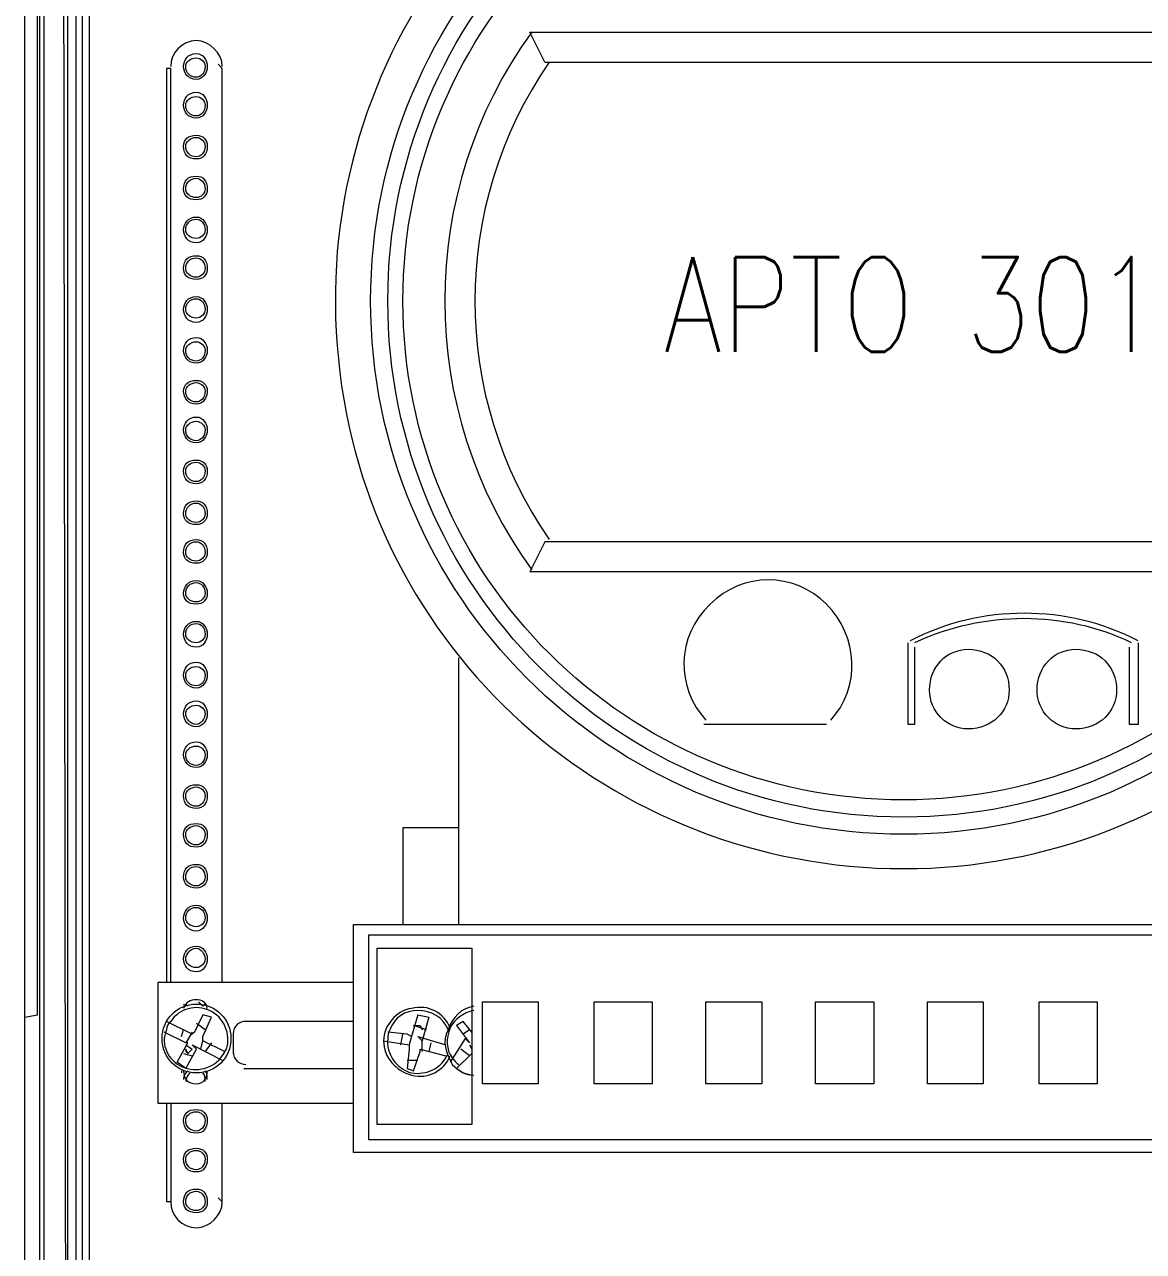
# Model space of a CAD drawing. Header units: metres. Extents: x 2999 to 3164, y 1641 to 1678.
# Drawn here: x 3010.525 to 3011.333, y 1656.407 to 1657.293 of the extents above; entities that cross this region are included whole.
import ezdxf

# ---------------------------------------------------------------- set-up
doc = ezdxf.new("R2010")
doc.units = ezdxf.units.M
doc.linetypes.add('CONTORNO_QUADRO_T', pattern=[0.35, 0.2, -0.15])
doc.styles.add('ROMANS', font='ROMANS.shx', dxfattribs={"width": 0.8, "height": 0.1})

msp = doc.modelspace()

# ---------------------------------------------------------------- linework, layer by layer
at = {"color": 7, "linetype": 'Continuous', "lineweight": 20, "true_color": 0x000007}
for points in [[(3010.52473, 1657.74363), (3010.52473, 1655.21551), (3010.52473, 1655.21551)], [(3010.52473, 1657.74363), (3010.52473, 1655.21551), (3010.52473, 1655.21551)], [(3010.56664, 1655.74472), (3010.56664, 1657.66293), (3010.56198, 1657.66603), (3010.56198, 1657.52946)], [(3010.52473, 1656.57656), (3010.53404, 1656.57812), (3010.53404, 1657.65827), (3010.52473, 1657.65827)], [(3010.56664, 1657.66293), (3010.57129, 1657.66293), (3010.57129, 1656.03493)], [(3010.5387, 1657.65206), (3010.5387, 1655.22637), (3010.5387, 1655.22637)], [(3010.5356, 1657.6443), (3010.5356, 1655.22482), (3010.5356, 1655.22482)], [(3010.55577, 1657.53567), (3010.55267, 1657.53877), (3010.55577, 1655.28845)], [(3010.56198, 1655.29), (3010.56198, 1657.52946), (3010.55577, 1657.53567), (3010.55577, 1655.28845)], [(3010.88944, 1657.28735), (3011.42641, 1657.28735), (3011.42641, 1657.28735)], [(3010.9003, 1657.26563), (3010.88944, 1657.28735), (3010.88944, 1657.28735)], [(3010.9003, 1657.26563), (3011.414, 1657.26563), (3011.42641, 1657.28735)], [(3010.63027, 1656.60139), (3010.63027, 1657.26097), (3010.62716, 1657.26097)], [(3010.62716, 1657.26097), (3010.62716, 1656.60139), (3010.62716, 1656.60139)], [(3010.66751, 1657.26097), (3010.66441, 1657.26408), (3010.66441, 1657.26408)], [(3010.66751, 1656.60139), (3010.66751, 1657.26097), (3010.66751, 1657.26097)], [(3010.66751, 1656.60139), (3010.66751, 1657.26097), (3010.66751, 1657.26097)], [(3010.9003, 1656.91954), (3010.88944, 1656.89782), (3010.88944, 1656.89782)], [(3011.414, 1656.91954), (3010.9003, 1656.91954), (3010.9003, 1656.91954)], [(3011.42641, 1656.89782), (3010.88944, 1656.89782), (3010.88944, 1656.89782)], [(3011.16724, 1656.8435), (3011.16724, 1656.78763), (3011.16258, 1656.78763), (3011.16258, 1656.8466)], [(3011.32864, 1656.8466), (3011.32864, 1656.78763), (3011.32243, 1656.78763)], [(3011.32243, 1656.78763), (3011.32243, 1656.8435), (3011.32243, 1656.8435)], [(3010.83823, 1656.6433), (3010.83823, 1656.83574), (3010.83823, 1656.83574)], [(3011.10361, 1656.78763), (3011.01515, 1656.78763), (3011.01515, 1656.78763)], [(3010.83823, 1656.71313), (3010.79788, 1656.71313), (3010.79788, 1656.6433)], [(3010.76218, 1656.6433), (3011.55057, 1656.6433), (3011.55057, 1656.6433)], [(3010.76218, 1656.47879), (3010.76218, 1656.6433), (3010.76218, 1656.6433)], [(3010.77304, 1656.63554), (3010.77304, 1656.4881), (3010.77304, 1656.4881)], [(3011.54281, 1656.63554), (3010.77304, 1656.63554), (3010.77304, 1656.63554)], [(3010.84754, 1656.62623), (3010.84754, 1656.49897), (3010.77925, 1656.49897), (3010.77925, 1656.62623)], [(3010.77925, 1656.62623), (3010.84754, 1656.62623), (3010.84754, 1656.62623)], [(3010.62095, 1656.60139), (3010.62095, 1656.51449), (3010.62095, 1656.51449)], [(3010.76218, 1656.60139), (3010.62095, 1656.60139), (3010.62095, 1656.60139)], [(3010.63958, 1656.58587), (3010.64113, 1656.58432), (3010.64113, 1656.58432)], [(3010.64113, 1656.58587), (3010.64268, 1656.58432), (3010.64268, 1656.58432)], [(3010.6551, 1656.58587), (3010.65354, 1656.58432), (3010.65044, 1656.58743)], [(3010.6551, 1656.58587), (3010.65354, 1656.58432), (3010.65044, 1656.58743)], [(3010.8553, 1656.58743), (3010.89565, 1656.58743), (3010.89565, 1656.58743)], [(3010.8553, 1656.52845), (3010.8553, 1656.58743), (3010.8553, 1656.58743)], [(3010.89565, 1656.58743), (3010.89565, 1656.52845), (3010.89565, 1656.52845)], [(3010.9779, 1656.58743), (3010.9779, 1656.52845), (3010.936, 1656.52845)], [(3010.936, 1656.52845), (3010.936, 1656.58743), (3010.936, 1656.58743)], [(3010.936, 1656.58743), (3010.9779, 1656.58743), (3010.9779, 1656.58743)], [(3011.0167, 1656.52845), (3011.0167, 1656.58743), (3011.0167, 1656.58743)], [(3011.0167, 1656.58743), (3011.05705, 1656.58743), (3011.05705, 1656.58743)], [(3011.05705, 1656.58743), (3011.05705, 1656.52845), (3011.05705, 1656.52845)], [(3011.13775, 1656.58743), (3011.13775, 1656.52845), (3011.09585, 1656.52845)], [(3011.09585, 1656.58743), (3011.13775, 1656.58743), (3011.13775, 1656.58743)], [(3011.09585, 1656.52845), (3011.09585, 1656.58743), (3011.09585, 1656.58743)], [(3011.17655, 1656.52845), (3011.17655, 1656.58743), (3011.17655, 1656.58743)], [(3011.17655, 1656.58743), (3011.2169, 1656.58743), (3011.2169, 1656.58743)], [(3011.2169, 1656.58743), (3011.2169, 1656.52845), (3011.2169, 1656.52845)], [(3011.25725, 1656.52845), (3011.25725, 1656.58743), (3011.25725, 1656.58743)], [(3011.25725, 1656.58743), (3011.29915, 1656.58743), (3011.29915, 1656.58743)], [(3011.29915, 1656.58743), (3011.29915, 1656.52845), (3011.29915, 1656.52845)], [(3010.65354, 1656.55949), (3010.65354, 1656.5626), (3010.65975, 1656.57656), (3010.65354, 1656.57812), (3010.64734, 1656.5657), (3010.64579, 1656.56415), (3010.62716, 1656.57346)], [(3010.80874, 1656.57812), (3010.80408, 1656.5626), (3010.80098, 1656.56415), (3010.78701, 1656.5657)], [(3010.80874, 1656.57812), (3010.8165, 1656.57656), (3010.81184, 1656.55949), (3010.80874, 1656.5626), (3010.82891, 1656.55639)], [(3010.63803, 1656.5626), (3010.63958, 1656.56725), (3010.63958, 1656.56725)], [(3010.6551, 1656.56725), (3010.64889, 1656.57191), (3010.64889, 1656.57191)], [(3010.76218, 1656.57346), (3010.68303, 1656.57346), (3010.68303, 1656.57346)], [(3010.80564, 1656.57036), (3010.81029, 1656.57036), (3010.81184, 1656.56725)], [(3010.81495, 1656.56725), (3010.80564, 1656.57036), (3010.80564, 1656.57036)], [(3010.84754, 1656.5657), (3010.84133, 1656.57346), (3010.83667, 1656.57036), (3010.84599, 1656.55794), (3010.84288, 1656.56104), (3010.83202, 1656.54397)], [(3010.84599, 1656.56725), (3010.84133, 1656.56415), (3010.84133, 1656.56415)], [(3010.64113, 1656.53932), (3010.63492, 1656.54397), (3010.64268, 1656.55794), (3010.64113, 1656.55794), (3010.62561, 1656.5657)], [(3010.64579, 1656.5657), (3010.64113, 1656.55794), (3010.64113, 1656.55794)], [(3010.65199, 1656.55328), (3010.65354, 1656.55949), (3010.65354, 1656.55949)], [(3010.66906, 1656.55173), (3010.65354, 1656.55949), (3010.65354, 1656.55949)], [(3010.65975, 1656.55794), (3010.6551, 1656.55173), (3010.6551, 1656.55173)], [(3010.67527, 1656.56415), (3010.67527, 1656.55018), (3010.67527, 1656.55018)], [(3010.78391, 1656.55949), (3010.80253, 1656.55639), (3010.80253, 1656.55328), (3010.80098, 1656.53932), (3010.80564, 1656.53776), (3010.81029, 1656.55173)], [(3010.79632, 1656.55639), (3010.79788, 1656.56415), (3010.79788, 1656.56415)], [(3010.80408, 1656.5626), (3010.80253, 1656.55639), (3010.80253, 1656.55639)], [(3010.81184, 1656.55173), (3010.81184, 1656.55949), (3010.81184, 1656.55949)], [(3010.81805, 1656.55794), (3010.8165, 1656.55173), (3010.8165, 1656.55173)], [(3010.63958, 1656.55018), (3010.64579, 1656.54863), (3010.64579, 1656.54863)], [(3010.64113, 1656.53932), (3010.64889, 1656.55328), (3010.64579, 1656.55639), (3010.66751, 1656.54552)], [(3010.64113, 1656.55639), (3010.64579, 1656.55328), (3010.64579, 1656.55328)], [(3010.64268, 1656.55018), (3010.64113, 1656.55328), (3010.64113, 1656.55173), (3010.64268, 1656.55018), (3010.64579, 1656.55328)], [(3010.81029, 1656.55173), (3010.81029, 1656.55328), (3010.82891, 1656.54863)], [(3010.84754, 1656.55018), (3010.83667, 1656.53932), (3010.83667, 1656.53932)], [(3010.84599, 1656.54863), (3010.83978, 1656.55328), (3010.83978, 1656.55328)], [(3010.84599, 1656.55639), (3010.84754, 1656.55328), (3010.84754, 1656.55328)], [(3010.68303, 1656.53932), (3010.76218, 1656.53932), (3010.76218, 1656.53932)], [(3010.80098, 1656.54552), (3010.80874, 1656.54552), (3010.80874, 1656.54552)], [(3010.83667, 1656.53932), (3010.84133, 1656.53621), (3010.84754, 1656.53466)], [(3010.63803, 1656.53776), (3010.63803, 1656.53621), (3010.63803, 1656.53621)], [(3010.65665, 1656.53621), (3010.65665, 1656.53776), (3010.65665, 1656.53776)], [(3010.89565, 1656.52845), (3010.8553, 1656.52845), (3010.8553, 1656.52845)], [(3011.05705, 1656.52845), (3011.0167, 1656.52845), (3011.0167, 1656.52845)], [(3011.2169, 1656.52845), (3011.17655, 1656.52845), (3011.17655, 1656.52845)], [(3011.29915, 1656.52845), (3011.25725, 1656.52845), (3011.25725, 1656.52845)], [(3010.62095, 1656.51449), (3010.76218, 1656.51449), (3010.76218, 1656.51449)], [(3010.63027, 1656.51449), (3010.63027, 1656.4431), (3010.62716, 1656.4431)], [(3010.62716, 1656.51449), (3010.62716, 1656.4431), (3010.62716, 1656.4431)], [(3010.66751, 1656.4431), (3010.66751, 1656.51449), (3010.66751, 1656.51449)], [(3010.66751, 1656.4431), (3010.66751, 1656.51449), (3010.66751, 1656.51449)], [(3010.77304, 1656.4881), (3011.54281, 1656.4881), (3011.54281, 1656.4881)], [(3011.55057, 1656.47879), (3010.76218, 1656.47879), (3010.76218, 1656.47879)], [(3010.66751, 1656.4431), (3010.66441, 1656.4462), (3010.66441, 1656.4462)]]:
    msp.add_lwpolyline(points, dxfattribs=at)
for points, knots in [([(3011.07567, 1657.49532), (3010.86927, 1657.45186), (3010.72959, 1657.26097), (3010.75132, 1657.05146), (3010.75132, 1657.05146), (3010.77149, 1656.84195), (3010.94841, 1656.68365), (3011.15948, 1656.68365), (3011.15948, 1656.68365), (3011.36899, 1656.68365), (3011.54591, 1656.84195), (3011.56764, 1657.05146), (3011.56764, 1657.05146), (3011.58782, 1657.26097), (3011.44814, 1657.45186), (3011.24173, 1657.49532)], [0, 0, 0, 0, 0.0625, 0.0625, 0.0625, 0.062501, 0.125, 0.125, 0.125, 0.125001, 0.1875, 0.1875, 0.1875, 0.187501, 1, 1, 1, 1]), ([(3011.54281, 1657.09336), (3011.54281, 1657.30598), (3011.37054, 1657.47824), (3011.15948, 1657.47824), (3011.15948, 1657.47824), (3010.94686, 1657.47824), (3010.7746, 1657.30598), (3010.7746, 1657.09336), (3010.7746, 1657.09336), (3010.7746, 1656.88074), (3010.94686, 1656.70848), (3011.15948, 1656.70848), (3011.15948, 1656.70848), (3011.37054, 1656.70848), (3011.54281, 1656.88074), (3011.54281, 1657.09336)], [0, 0, 0, 0, 0.0625, 0.0625, 0.0625, 0.062501, 0.125, 0.125, 0.125, 0.125001, 0.1875, 0.1875, 0.1875, 0.187501, 1, 1, 1, 1]), ([(3011.53195, 1657.09336), (3011.53195, 1657.29977), (3011.36434, 1657.46583), (3011.15948, 1657.46583), (3011.15948, 1657.46583), (3010.95307, 1657.46583), (3010.78701, 1657.29977), (3010.78701, 1657.09336), (3010.78701, 1657.09336), (3010.78701, 1656.88695), (3010.95307, 1656.72089), (3011.15948, 1656.72089), (3011.15948, 1656.72089), (3011.36434, 1656.72089), (3011.53195, 1656.88695), (3011.53195, 1657.09336)], [0, 0, 0, 0, 0.0625, 0.0625, 0.0625, 0.062501, 0.125, 0.125, 0.125, 0.125001, 0.1875, 0.1875, 0.1875, 0.187501, 1, 1, 1, 1]), ([(3011.51953, 1657.09336), (3011.51953, 1657.29201), (3011.35813, 1657.45341), (3011.15948, 1657.45341), (3011.15948, 1657.45341), (3010.95928, 1657.45341), (3010.79788, 1657.29201), (3010.79788, 1657.09336), (3010.79788, 1657.09336), (3010.79788, 1656.89471), (3010.95928, 1656.73331), (3011.15948, 1656.73331), (3011.15948, 1656.73331), (3011.35813, 1656.73331), (3011.51953, 1656.89471), (3011.51953, 1657.09336)], [0, 0, 0, 0, 0.0625, 0.0625, 0.0625, 0.062501, 0.125, 0.125, 0.125, 0.125001, 0.1875, 0.1875, 0.1875, 0.187501, 1, 1, 1, 1]), ([(3010.66751, 1657.26252), (3010.66751, 1657.27184), (3010.6582, 1657.28115), (3010.64889, 1657.28115), (3010.64889, 1657.28115), (3010.63803, 1657.28115), (3010.63027, 1657.27184), (3010.63027, 1657.26252)], [0, 0, 0, 0, 0.125, 0.125, 0.125, 0.125001, 1, 1, 1, 1]), ([(3010.66751, 1657.26252), (3010.66751, 1657.27184), (3010.6582, 1657.28115), (3010.64889, 1657.28115), (3010.64889, 1657.28115), (3010.63803, 1657.28115), (3010.63027, 1657.27184), (3010.63027, 1657.26252)], [0, 0, 0, 0, 0.125, 0.125, 0.125, 0.125001, 1, 1, 1, 1]), ([(3010.65665, 1657.26252), (3010.65665, 1657.26718), (3010.65354, 1657.27184), (3010.64889, 1657.27184), (3010.64889, 1657.27184), (3010.64268, 1657.27184), (3010.63958, 1657.26718), (3010.63958, 1657.26252), (3010.63958, 1657.26252), (3010.63958, 1657.25787), (3010.64268, 1657.25321), (3010.64889, 1657.25321), (3010.64889, 1657.25321), (3010.65354, 1657.25321), (3010.65665, 1657.25787), (3010.65665, 1657.26252)], [0, 0, 0, 0, 0.0625, 0.0625, 0.0625, 0.062501, 0.125, 0.125, 0.125, 0.125001, 0.1875, 0.1875, 0.1875, 0.187501, 1, 1, 1, 1]), ([(3010.6551, 1657.26252), (3010.6551, 1657.26563), (3010.65199, 1657.26873), (3010.64889, 1657.26873), (3010.64889, 1657.26873), (3010.64423, 1657.26873), (3010.64113, 1657.26563), (3010.64113, 1657.26252), (3010.64113, 1657.26252), (3010.64113, 1657.25787), (3010.64423, 1657.25476), (3010.64889, 1657.25476), (3010.64889, 1657.25476), (3010.65199, 1657.25476), (3010.6551, 1657.25787), (3010.6551, 1657.26252)], [0, 0, 0, 0, 0.0625, 0.0625, 0.0625, 0.062501, 0.125, 0.125, 0.125, 0.125001, 0.1875, 0.1875, 0.1875, 0.187501, 1, 1, 1, 1]), ([(3010.65665, 1657.23459), (3010.65665, 1657.23924), (3010.65354, 1657.2439), (3010.64889, 1657.2439), (3010.64889, 1657.2439), (3010.64268, 1657.2439), (3010.63958, 1657.23924), (3010.63958, 1657.23459), (3010.63958, 1657.23459), (3010.63958, 1657.22993), (3010.64268, 1657.22528), (3010.64889, 1657.22528), (3010.64889, 1657.22528), (3010.65354, 1657.22528), (3010.65665, 1657.22993), (3010.65665, 1657.23459)], [0, 0, 0, 0, 0.0625, 0.0625, 0.0625, 0.062501, 0.125, 0.125, 0.125, 0.125001, 0.1875, 0.1875, 0.1875, 0.187501, 1, 1, 1, 1]), ([(3010.6551, 1657.23459), (3010.6551, 1657.23769), (3010.65199, 1657.2408), (3010.64889, 1657.2408), (3010.64889, 1657.2408), (3010.64423, 1657.2408), (3010.64113, 1657.23769), (3010.64113, 1657.23459), (3010.64113, 1657.23459), (3010.64113, 1657.22993), (3010.64423, 1657.22683), (3010.64889, 1657.22683), (3010.64889, 1657.22683), (3010.65199, 1657.22683), (3010.6551, 1657.22993), (3010.6551, 1657.23459)], [0, 0, 0, 0, 0.0625, 0.0625, 0.0625, 0.062501, 0.125, 0.125, 0.125, 0.125001, 0.1875, 0.1875, 0.1875, 0.187501, 1, 1, 1, 1]), ([(3010.65665, 1657.2051), (3010.65665, 1657.20976), (3010.65354, 1657.21286), (3010.64889, 1657.21286), (3010.64889, 1657.21286), (3010.64268, 1657.21286), (3010.63958, 1657.20976), (3010.63958, 1657.2051), (3010.63958, 1657.2051), (3010.63958, 1657.19889), (3010.64268, 1657.19579), (3010.64889, 1657.19579), (3010.64889, 1657.19579), (3010.65354, 1657.19579), (3010.65665, 1657.19889), (3010.65665, 1657.2051)], [0, 0, 0, 0, 0.0625, 0.0625, 0.0625, 0.062501, 0.125, 0.125, 0.125, 0.125001, 0.1875, 0.1875, 0.1875, 0.187501, 1, 1, 1, 1]), ([(3010.6551, 1657.2051), (3010.6551, 1657.20821), (3010.65199, 1657.21131), (3010.64889, 1657.21131), (3010.64889, 1657.21131), (3010.64423, 1657.21131), (3010.64113, 1657.20821), (3010.64113, 1657.2051), (3010.64113, 1657.2051), (3010.64113, 1657.20045), (3010.64423, 1657.19734), (3010.64889, 1657.19734), (3010.64889, 1657.19734), (3010.65199, 1657.19734), (3010.6551, 1657.20045), (3010.6551, 1657.2051)], [0, 0, 0, 0, 0.0625, 0.0625, 0.0625, 0.062501, 0.125, 0.125, 0.125, 0.125001, 0.1875, 0.1875, 0.1875, 0.187501, 1, 1, 1, 1]), ([(3010.65665, 1657.17406), (3010.65665, 1657.18027), (3010.65354, 1657.18337), (3010.64889, 1657.18337), (3010.64889, 1657.18337), (3010.64268, 1657.18337), (3010.63958, 1657.18027), (3010.63958, 1657.17406), (3010.63958, 1657.17406), (3010.63958, 1657.16941), (3010.64268, 1657.1663), (3010.64889, 1657.1663), (3010.64889, 1657.1663), (3010.65354, 1657.1663), (3010.65665, 1657.16941), (3010.65665, 1657.17406)], [0, 0, 0, 0, 0.0625, 0.0625, 0.0625, 0.062501, 0.125, 0.125, 0.125, 0.125001, 0.1875, 0.1875, 0.1875, 0.187501, 1, 1, 1, 1]), ([(3010.6551, 1657.17406), (3010.6551, 1657.17872), (3010.65199, 1657.18182), (3010.64889, 1657.18182), (3010.64889, 1657.18182), (3010.64423, 1657.18182), (3010.64113, 1657.17872), (3010.64113, 1657.17406), (3010.64113, 1657.17406), (3010.64113, 1657.17096), (3010.64423, 1657.16786), (3010.64889, 1657.16786), (3010.64889, 1657.16786), (3010.65199, 1657.16786), (3010.6551, 1657.17096), (3010.6551, 1657.17406)], [0, 0, 0, 0, 0.0625, 0.0625, 0.0625, 0.062501, 0.125, 0.125, 0.125, 0.125001, 0.1875, 0.1875, 0.1875, 0.187501, 1, 1, 1, 1]), ([(3010.65665, 1657.14458), (3010.65665, 1657.14923), (3010.65354, 1657.15389), (3010.64889, 1657.15389), (3010.64889, 1657.15389), (3010.64268, 1657.15389), (3010.63958, 1657.14923), (3010.63958, 1657.14458), (3010.63958, 1657.14458), (3010.63958, 1657.13992), (3010.64268, 1657.13526), (3010.64889, 1657.13526), (3010.64889, 1657.13526), (3010.65354, 1657.13526), (3010.65665, 1657.13992), (3010.65665, 1657.14458)], [0, 0, 0, 0, 0.0625, 0.0625, 0.0625, 0.062501, 0.125, 0.125, 0.125, 0.125001, 0.1875, 0.1875, 0.1875, 0.187501, 1, 1, 1, 1]), ([(3010.6551, 1657.14458), (3010.6551, 1657.14923), (3010.65199, 1657.15234), (3010.64889, 1657.15234), (3010.64889, 1657.15234), (3010.64423, 1657.15234), (3010.64113, 1657.14923), (3010.64113, 1657.14458), (3010.64113, 1657.14458), (3010.64113, 1657.14147), (3010.64423, 1657.13837), (3010.64889, 1657.13837), (3010.64889, 1657.13837), (3010.65199, 1657.13837), (3010.6551, 1657.14147), (3010.6551, 1657.14458)], [0, 0, 0, 0, 0.0625, 0.0625, 0.0625, 0.062501, 0.125, 0.125, 0.125, 0.125001, 0.1875, 0.1875, 0.1875, 0.187501, 1, 1, 1, 1]), ([(3010.65665, 1657.11664), (3010.65665, 1657.12285), (3010.65354, 1657.12595), (3010.64889, 1657.12595), (3010.64889, 1657.12595), (3010.64268, 1657.12595), (3010.63958, 1657.12285), (3010.63958, 1657.11664), (3010.63958, 1657.11664), (3010.63958, 1657.11198), (3010.64268, 1657.10888), (3010.64889, 1657.10888), (3010.64889, 1657.10888), (3010.65354, 1657.10888), (3010.65665, 1657.11198), (3010.65665, 1657.11664)], [0, 0, 0, 0, 0.0625, 0.0625, 0.0625, 0.062501, 0.125, 0.125, 0.125, 0.125001, 0.1875, 0.1875, 0.1875, 0.187501, 1, 1, 1, 1]), ([(3010.6551, 1657.11664), (3010.6551, 1657.1213), (3010.65199, 1657.1244), (3010.64889, 1657.1244), (3010.64889, 1657.1244), (3010.64423, 1657.1244), (3010.64113, 1657.1213), (3010.64113, 1657.11664), (3010.64113, 1657.11664), (3010.64113, 1657.11354), (3010.64423, 1657.11043), (3010.64889, 1657.11043), (3010.64889, 1657.11043), (3010.65199, 1657.11043), (3010.6551, 1657.11354), (3010.6551, 1657.11664)], [0, 0, 0, 0, 0.0625, 0.0625, 0.0625, 0.062501, 0.125, 0.125, 0.125, 0.125001, 0.1875, 0.1875, 0.1875, 0.187501, 1, 1, 1, 1]), ([(3010.65665, 1657.08715), (3010.65665, 1657.09181), (3010.65354, 1657.09647), (3010.64889, 1657.09647), (3010.64889, 1657.09647), (3010.64268, 1657.09647), (3010.63958, 1657.09181), (3010.63958, 1657.08715), (3010.63958, 1657.08715), (3010.63958, 1657.0825), (3010.64268, 1657.07784), (3010.64889, 1657.07784), (3010.64889, 1657.07784), (3010.65354, 1657.07784), (3010.65665, 1657.0825), (3010.65665, 1657.08715)], [0, 0, 0, 0, 0.0625, 0.0625, 0.0625, 0.062501, 0.125, 0.125, 0.125, 0.125001, 0.1875, 0.1875, 0.1875, 0.187501, 1, 1, 1, 1]), ([(3010.6551, 1657.08715), (3010.6551, 1657.09181), (3010.65199, 1657.09491), (3010.64889, 1657.09491), (3010.64889, 1657.09491), (3010.64423, 1657.09491), (3010.64113, 1657.09181), (3010.64113, 1657.08715), (3010.64113, 1657.08715), (3010.64113, 1657.08405), (3010.64423, 1657.08095), (3010.64889, 1657.08095), (3010.64889, 1657.08095), (3010.65199, 1657.08095), (3010.6551, 1657.08405), (3010.6551, 1657.08715)], [0, 0, 0, 0, 0.0625, 0.0625, 0.0625, 0.062501, 0.125, 0.125, 0.125, 0.125001, 0.1875, 0.1875, 0.1875, 0.187501, 1, 1, 1, 1]), ([(3010.65665, 1657.05767), (3010.65665, 1657.06232), (3010.65354, 1657.06698), (3010.64889, 1657.06698), (3010.64889, 1657.06698), (3010.64268, 1657.06698), (3010.63958, 1657.06232), (3010.63958, 1657.05767), (3010.63958, 1657.05767), (3010.63958, 1657.05301), (3010.64268, 1657.04836), (3010.64889, 1657.04836), (3010.64889, 1657.04836), (3010.65354, 1657.04836), (3010.65665, 1657.05301), (3010.65665, 1657.05767)], [0, 0, 0, 0, 0.0625, 0.0625, 0.0625, 0.062501, 0.125, 0.125, 0.125, 0.125001, 0.1875, 0.1875, 0.1875, 0.187501, 1, 1, 1, 1]), ([(3010.6551, 1657.05767), (3010.6551, 1657.06077), (3010.65199, 1657.06387), (3010.64889, 1657.06387), (3010.64889, 1657.06387), (3010.64423, 1657.06387), (3010.64113, 1657.06077), (3010.64113, 1657.05767), (3010.64113, 1657.05767), (3010.64113, 1657.05301), (3010.64423, 1657.04991), (3010.64889, 1657.04991), (3010.64889, 1657.04991), (3010.65199, 1657.04991), (3010.6551, 1657.05301), (3010.6551, 1657.05767)], [0, 0, 0, 0, 0.0625, 0.0625, 0.0625, 0.062501, 0.125, 0.125, 0.125, 0.125001, 0.1875, 0.1875, 0.1875, 0.187501, 1, 1, 1, 1]), ([(3010.65665, 1657.02818), (3010.65665, 1657.03284), (3010.65354, 1657.03594), (3010.64889, 1657.03594), (3010.64889, 1657.03594), (3010.64268, 1657.03594), (3010.63958, 1657.03284), (3010.63958, 1657.02818), (3010.63958, 1657.02818), (3010.63958, 1657.02352), (3010.64268, 1657.01887), (3010.64889, 1657.01887), (3010.64889, 1657.01887), (3010.65354, 1657.01887), (3010.65665, 1657.02352), (3010.65665, 1657.02818)], [0, 0, 0, 0, 0.0625, 0.0625, 0.0625, 0.062501, 0.125, 0.125, 0.125, 0.125001, 0.1875, 0.1875, 0.1875, 0.187501, 1, 1, 1, 1]), ([(3010.6551, 1657.02818), (3010.6551, 1657.03128), (3010.65199, 1657.03439), (3010.64889, 1657.03439), (3010.64889, 1657.03439), (3010.64423, 1657.03439), (3010.64113, 1657.03128), (3010.64113, 1657.02818), (3010.64113, 1657.02818), (3010.64113, 1657.02352), (3010.64423, 1657.02042), (3010.64889, 1657.02042), (3010.64889, 1657.02042), (3010.65199, 1657.02042), (3010.6551, 1657.02352), (3010.6551, 1657.02818)], [0, 0, 0, 0, 0.0625, 0.0625, 0.0625, 0.062501, 0.125, 0.125, 0.125, 0.125001, 0.1875, 0.1875, 0.1875, 0.187501, 1, 1, 1, 1]), ([(3010.65665, 1657.00024), (3010.65665, 1657.0049), (3010.65354, 1657.00956), (3010.64889, 1657.00956), (3010.64889, 1657.00956), (3010.64268, 1657.00956), (3010.63958, 1657.0049), (3010.63958, 1657.00024), (3010.63958, 1657.00024), (3010.63958, 1656.99559), (3010.64268, 1656.99093), (3010.64889, 1656.99093), (3010.64889, 1656.99093), (3010.65354, 1656.99093), (3010.65665, 1656.99559), (3010.65665, 1657.00024)], [0, 0, 0, 0, 0.0625, 0.0625, 0.0625, 0.062501, 0.125, 0.125, 0.125, 0.125001, 0.1875, 0.1875, 0.1875, 0.187501, 1, 1, 1, 1]), ([(3010.6551, 1657.00024), (3010.6551, 1657.00335), (3010.65199, 1657.00645), (3010.64889, 1657.00645), (3010.64889, 1657.00645), (3010.64423, 1657.00645), (3010.64113, 1657.00335), (3010.64113, 1657.00024), (3010.64113, 1657.00024), (3010.64113, 1656.99559), (3010.64423, 1656.99248), (3010.64889, 1656.99248), (3010.64889, 1656.99248), (3010.65199, 1656.99248), (3010.6551, 1656.99559), (3010.6551, 1657.00024)], [0, 0, 0, 0, 0.0625, 0.0625, 0.0625, 0.062501, 0.125, 0.125, 0.125, 0.125001, 0.1875, 0.1875, 0.1875, 0.187501, 1, 1, 1, 1]), ([(3010.65665, 1656.97076), (3010.65665, 1656.97541), (3010.65354, 1656.97852), (3010.64889, 1656.97852), (3010.64889, 1656.97852), (3010.64268, 1656.97852), (3010.63958, 1656.97541), (3010.63958, 1656.97076), (3010.63958, 1656.97076), (3010.63958, 1656.96455), (3010.64268, 1656.96145), (3010.64889, 1656.96145), (3010.64889, 1656.96145), (3010.65354, 1656.96145), (3010.65665, 1656.96455), (3010.65665, 1656.97076)], [0, 0, 0, 0, 0.0625, 0.0625, 0.0625, 0.062501, 0.125, 0.125, 0.125, 0.125001, 0.1875, 0.1875, 0.1875, 0.187501, 1, 1, 1, 1]), ([(3010.6551, 1656.97076), (3010.6551, 1656.97386), (3010.65199, 1656.97697), (3010.64889, 1656.97697), (3010.64889, 1656.97697), (3010.64423, 1656.97697), (3010.64113, 1656.97386), (3010.64113, 1656.97076), (3010.64113, 1656.97076), (3010.64113, 1656.9661), (3010.64423, 1656.963), (3010.64889, 1656.963), (3010.64889, 1656.963), (3010.65199, 1656.963), (3010.6551, 1656.9661), (3010.6551, 1656.97076)], [0, 0, 0, 0, 0.0625, 0.0625, 0.0625, 0.062501, 0.125, 0.125, 0.125, 0.125001, 0.1875, 0.1875, 0.1875, 0.187501, 1, 1, 1, 1]), ([(3010.65665, 1656.93972), (3010.65665, 1656.94593), (3010.65354, 1656.94903), (3010.64889, 1656.94903), (3010.64889, 1656.94903), (3010.64268, 1656.94903), (3010.63958, 1656.94593), (3010.63958, 1656.93972), (3010.63958, 1656.93972), (3010.63958, 1656.93506), (3010.64268, 1656.93196), (3010.64889, 1656.93196), (3010.64889, 1656.93196), (3010.65354, 1656.93196), (3010.65665, 1656.93506), (3010.65665, 1656.93972)], [0, 0, 0, 0, 0.0625, 0.0625, 0.0625, 0.062501, 0.125, 0.125, 0.125, 0.125001, 0.1875, 0.1875, 0.1875, 0.187501, 1, 1, 1, 1]), ([(3010.6551, 1656.93972), (3010.6551, 1656.94437), (3010.65199, 1656.94748), (3010.64889, 1656.94748), (3010.64889, 1656.94748), (3010.64423, 1656.94748), (3010.64113, 1656.94437), (3010.64113, 1656.93972), (3010.64113, 1656.93972), (3010.64113, 1656.93661), (3010.64423, 1656.93351), (3010.64889, 1656.93351), (3010.64889, 1656.93351), (3010.65199, 1656.93351), (3010.6551, 1656.93661), (3010.6551, 1656.93972)], [0, 0, 0, 0, 0.0625, 0.0625, 0.0625, 0.062501, 0.125, 0.125, 0.125, 0.125001, 0.1875, 0.1875, 0.1875, 0.187501, 1, 1, 1, 1]), ([(3010.65665, 1656.91178), (3010.65665, 1656.91799), (3010.65354, 1656.9211), (3010.64889, 1656.9211), (3010.64889, 1656.9211), (3010.64268, 1656.9211), (3010.63958, 1656.91799), (3010.63958, 1656.91178), (3010.63958, 1656.91178), (3010.63958, 1656.90713), (3010.64268, 1656.90402), (3010.64889, 1656.90402), (3010.64889, 1656.90402), (3010.65354, 1656.90402), (3010.65665, 1656.90713), (3010.65665, 1656.91178)], [0, 0, 0, 0, 0.0625, 0.0625, 0.0625, 0.062501, 0.125, 0.125, 0.125, 0.125001, 0.1875, 0.1875, 0.1875, 0.187501, 1, 1, 1, 1]), ([(3010.6551, 1656.91178), (3010.6551, 1656.91644), (3010.65199, 1656.91954), (3010.64889, 1656.91954), (3010.64889, 1656.91954), (3010.64423, 1656.91954), (3010.64113, 1656.91644), (3010.64113, 1656.91178), (3010.64113, 1656.91178), (3010.64113, 1656.90868), (3010.64423, 1656.90558), (3010.64889, 1656.90558), (3010.64889, 1656.90558), (3010.65199, 1656.90558), (3010.6551, 1656.90868), (3010.6551, 1656.91178)], [0, 0, 0, 0, 0.0625, 0.0625, 0.0625, 0.062501, 0.125, 0.125, 0.125, 0.125001, 0.1875, 0.1875, 0.1875, 0.187501, 1, 1, 1, 1]), ([(3011.10671, 1656.79073), (3011.12844, 1656.81401), (3011.12689, 1656.85126), (3011.10361, 1656.87454), (3011.10361, 1656.87454), (3011.08033, 1656.89782), (3011.04308, 1656.89782), (3011.0198, 1656.87454), (3011.0198, 1656.87454), (3010.99497, 1656.85126), (3010.99497, 1656.81401), (3011.0167, 1656.79073)], [0, 0, 0, 0, 0.083333, 0.083333, 0.083333, 0.083334, 0.166667, 0.166667, 0.166667, 0.166668, 1, 1, 1, 1]), ([(3010.65665, 1656.8823), (3010.65665, 1656.88695), (3010.65354, 1656.89161), (3010.64889, 1656.89161), (3010.64889, 1656.89161), (3010.64268, 1656.89161), (3010.63958, 1656.88695), (3010.63958, 1656.8823), (3010.63958, 1656.8823), (3010.63958, 1656.87764), (3010.64268, 1656.87454), (3010.64889, 1656.87454), (3010.64889, 1656.87454), (3010.65354, 1656.87454), (3010.65665, 1656.87764), (3010.65665, 1656.8823)], [0, 0, 0, 0, 0.0625, 0.0625, 0.0625, 0.062501, 0.125, 0.125, 0.125, 0.125001, 0.1875, 0.1875, 0.1875, 0.187501, 1, 1, 1, 1]), ([(3010.6551, 1656.8823), (3010.6551, 1656.88695), (3010.65199, 1656.89006), (3010.64889, 1656.89006), (3010.64889, 1656.89006), (3010.64423, 1656.89006), (3010.64113, 1656.88695), (3010.64113, 1656.8823), (3010.64113, 1656.8823), (3010.64113, 1656.87919), (3010.64423, 1656.87609), (3010.64889, 1656.87609), (3010.64889, 1656.87609), (3010.65199, 1656.87609), (3010.6551, 1656.87919), (3010.6551, 1656.8823)], [0, 0, 0, 0, 0.0625, 0.0625, 0.0625, 0.062501, 0.125, 0.125, 0.125, 0.125001, 0.1875, 0.1875, 0.1875, 0.187501, 1, 1, 1, 1]), ([(3010.65665, 1656.85281), (3010.65665, 1656.85747), (3010.65354, 1656.86212), (3010.64889, 1656.86212), (3010.64889, 1656.86212), (3010.64268, 1656.86212), (3010.63958, 1656.85747), (3010.63958, 1656.85281), (3010.63958, 1656.85281), (3010.63958, 1656.84815), (3010.64268, 1656.8435), (3010.64889, 1656.8435), (3010.64889, 1656.8435), (3010.65354, 1656.8435), (3010.65665, 1656.84815), (3010.65665, 1656.85281)], [0, 0, 0, 0, 0.0625, 0.0625, 0.0625, 0.062501, 0.125, 0.125, 0.125, 0.125001, 0.1875, 0.1875, 0.1875, 0.187501, 1, 1, 1, 1]), ([(3010.6551, 1656.85281), (3010.6551, 1656.85747), (3010.65199, 1656.86057), (3010.64889, 1656.86057), (3010.64889, 1656.86057), (3010.64423, 1656.86057), (3010.64113, 1656.85747), (3010.64113, 1656.85281), (3010.64113, 1656.85281), (3010.64113, 1656.84971), (3010.64423, 1656.8466), (3010.64889, 1656.8466), (3010.64889, 1656.8466), (3010.65199, 1656.8466), (3010.6551, 1656.84971), (3010.6551, 1656.85281)], [0, 0, 0, 0, 0.0625, 0.0625, 0.0625, 0.062501, 0.125, 0.125, 0.125, 0.125001, 0.1875, 0.1875, 0.1875, 0.187501, 1, 1, 1, 1]), ([(3011.23553, 1656.81246), (3011.23553, 1656.82953), (3011.22311, 1656.84195), (3011.20604, 1656.84195), (3011.20604, 1656.84195), (3011.19052, 1656.84195), (3011.1781, 1656.82953), (3011.1781, 1656.81246), (3011.1781, 1656.81246), (3011.1781, 1656.79694), (3011.19052, 1656.78452), (3011.20604, 1656.78452), (3011.20604, 1656.78452), (3011.22311, 1656.78452), (3011.23553, 1656.79694), (3011.23553, 1656.81246)], [0, 0, 0, 0, 0.0625, 0.0625, 0.0625, 0.062501, 0.125, 0.125, 0.125, 0.125001, 0.1875, 0.1875, 0.1875, 0.187501, 1, 1, 1, 1]), ([(3011.31312, 1656.81246), (3011.31312, 1656.82953), (3011.30071, 1656.84195), (3011.28364, 1656.84195), (3011.28364, 1656.84195), (3011.26812, 1656.84195), (3011.2557, 1656.82953), (3011.2557, 1656.81246), (3011.2557, 1656.81246), (3011.2557, 1656.79694), (3011.26812, 1656.78452), (3011.28364, 1656.78452), (3011.28364, 1656.78452), (3011.30071, 1656.78452), (3011.31312, 1656.79694), (3011.31312, 1656.81246)], [0, 0, 0, 0, 0.0625, 0.0625, 0.0625, 0.062501, 0.125, 0.125, 0.125, 0.125001, 0.1875, 0.1875, 0.1875, 0.187501, 1, 1, 1, 1]), ([(3010.65665, 1656.82332), (3010.65665, 1656.82798), (3010.65354, 1656.83263), (3010.64889, 1656.83263), (3010.64889, 1656.83263), (3010.64268, 1656.83263), (3010.63958, 1656.82798), (3010.63958, 1656.82332), (3010.63958, 1656.82332), (3010.63958, 1656.81867), (3010.64268, 1656.81401), (3010.64889, 1656.81401), (3010.64889, 1656.81401), (3010.65354, 1656.81401), (3010.65665, 1656.81867), (3010.65665, 1656.82332)], [0, 0, 0, 0, 0.0625, 0.0625, 0.0625, 0.062501, 0.125, 0.125, 0.125, 0.125001, 0.1875, 0.1875, 0.1875, 0.187501, 1, 1, 1, 1]), ([(3010.6551, 1656.82332), (3010.6551, 1656.82643), (3010.65199, 1656.82953), (3010.64889, 1656.82953), (3010.64889, 1656.82953), (3010.64423, 1656.82953), (3010.64113, 1656.82643), (3010.64113, 1656.82332), (3010.64113, 1656.82332), (3010.64113, 1656.81867), (3010.64423, 1656.81556), (3010.64889, 1656.81556), (3010.64889, 1656.81556), (3010.65199, 1656.81556), (3010.6551, 1656.81867), (3010.6551, 1656.82332)], [0, 0, 0, 0, 0.0625, 0.0625, 0.0625, 0.062501, 0.125, 0.125, 0.125, 0.125001, 0.1875, 0.1875, 0.1875, 0.187501, 1, 1, 1, 1]), ([(3010.65665, 1656.79539), (3010.65665, 1656.80004), (3010.65354, 1656.8047), (3010.64889, 1656.8047), (3010.64889, 1656.8047), (3010.64268, 1656.8047), (3010.63958, 1656.80004), (3010.63958, 1656.79539), (3010.63958, 1656.79539), (3010.63958, 1656.79073), (3010.64268, 1656.78608), (3010.64889, 1656.78608), (3010.64889, 1656.78608), (3010.65354, 1656.78608), (3010.65665, 1656.79073), (3010.65665, 1656.79539)], [0, 0, 0, 0, 0.0625, 0.0625, 0.0625, 0.062501, 0.125, 0.125, 0.125, 0.125001, 0.1875, 0.1875, 0.1875, 0.187501, 1, 1, 1, 1]), ([(3010.6551, 1656.79539), (3010.6551, 1656.79849), (3010.65199, 1656.8016), (3010.64889, 1656.8016), (3010.64889, 1656.8016), (3010.64423, 1656.8016), (3010.64113, 1656.79849), (3010.64113, 1656.79539), (3010.64113, 1656.79539), (3010.64113, 1656.79228), (3010.64423, 1656.78763), (3010.64889, 1656.78763), (3010.64889, 1656.78763), (3010.65199, 1656.78763), (3010.6551, 1656.79228), (3010.6551, 1656.79539)], [0, 0, 0, 0, 0.0625, 0.0625, 0.0625, 0.062501, 0.125, 0.125, 0.125, 0.125001, 0.1875, 0.1875, 0.1875, 0.187501, 1, 1, 1, 1]), ([(3010.65665, 1656.7659), (3010.65665, 1656.77056), (3010.65354, 1656.77521), (3010.64889, 1656.77521), (3010.64889, 1656.77521), (3010.64268, 1656.77521), (3010.63958, 1656.77056), (3010.63958, 1656.7659), (3010.63958, 1656.7659), (3010.63958, 1656.76124), (3010.64268, 1656.75659), (3010.64889, 1656.75659), (3010.64889, 1656.75659), (3010.65354, 1656.75659), (3010.65665, 1656.76124), (3010.65665, 1656.7659)], [0, 0, 0, 0, 0.0625, 0.0625, 0.0625, 0.062501, 0.125, 0.125, 0.125, 0.125001, 0.1875, 0.1875, 0.1875, 0.187501, 1, 1, 1, 1]), ([(3010.6551, 1656.7659), (3010.6551, 1656.769), (3010.65199, 1656.77211), (3010.64889, 1656.77211), (3010.64889, 1656.77211), (3010.64423, 1656.77211), (3010.64113, 1656.769), (3010.64113, 1656.7659), (3010.64113, 1656.7659), (3010.64113, 1656.76124), (3010.64423, 1656.75814), (3010.64889, 1656.75814), (3010.64889, 1656.75814), (3010.65199, 1656.75814), (3010.6551, 1656.76124), (3010.6551, 1656.7659)], [0, 0, 0, 0, 0.0625, 0.0625, 0.0625, 0.062501, 0.125, 0.125, 0.125, 0.125001, 0.1875, 0.1875, 0.1875, 0.187501, 1, 1, 1, 1]), ([(3010.65665, 1656.73641), (3010.65665, 1656.74107), (3010.65354, 1656.74417), (3010.64889, 1656.74417), (3010.64889, 1656.74417), (3010.64268, 1656.74417), (3010.63958, 1656.74107), (3010.63958, 1656.73641), (3010.63958, 1656.73641), (3010.63958, 1656.73021), (3010.64268, 1656.7271), (3010.64889, 1656.7271), (3010.64889, 1656.7271), (3010.65354, 1656.7271), (3010.65665, 1656.73021), (3010.65665, 1656.73641)], [0, 0, 0, 0, 0.0625, 0.0625, 0.0625, 0.062501, 0.125, 0.125, 0.125, 0.125001, 0.1875, 0.1875, 0.1875, 0.187501, 1, 1, 1, 1]), ([(3010.6551, 1656.73641), (3010.6551, 1656.73952), (3010.65199, 1656.74262), (3010.64889, 1656.74262), (3010.64889, 1656.74262), (3010.64423, 1656.74262), (3010.64113, 1656.73952), (3010.64113, 1656.73641), (3010.64113, 1656.73641), (3010.64113, 1656.73176), (3010.64423, 1656.72865), (3010.64889, 1656.72865), (3010.64889, 1656.72865), (3010.65199, 1656.72865), (3010.6551, 1656.73176), (3010.6551, 1656.73641)], [0, 0, 0, 0, 0.0625, 0.0625, 0.0625, 0.062501, 0.125, 0.125, 0.125, 0.125001, 0.1875, 0.1875, 0.1875, 0.187501, 1, 1, 1, 1]), ([(3010.65665, 1656.70848), (3010.65665, 1656.71313), (3010.65354, 1656.71624), (3010.64889, 1656.71624), (3010.64889, 1656.71624), (3010.64268, 1656.71624), (3010.63958, 1656.71313), (3010.63958, 1656.70848), (3010.63958, 1656.70848), (3010.63958, 1656.70227), (3010.64268, 1656.69917), (3010.64889, 1656.69917), (3010.64889, 1656.69917), (3010.65354, 1656.69917), (3010.65665, 1656.70227), (3010.65665, 1656.70848)], [0, 0, 0, 0, 0.0625, 0.0625, 0.0625, 0.062501, 0.125, 0.125, 0.125, 0.125001, 0.1875, 0.1875, 0.1875, 0.187501, 1, 1, 1, 1]), ([(3010.6551, 1656.70848), (3010.6551, 1656.71158), (3010.65199, 1656.71469), (3010.64889, 1656.71469), (3010.64889, 1656.71469), (3010.64423, 1656.71469), (3010.64113, 1656.71158), (3010.64113, 1656.70848), (3010.64113, 1656.70848), (3010.64113, 1656.70382), (3010.64423, 1656.70072), (3010.64889, 1656.70072), (3010.64889, 1656.70072), (3010.65199, 1656.70072), (3010.6551, 1656.70382), (3010.6551, 1656.70848)], [0, 0, 0, 0, 0.0625, 0.0625, 0.0625, 0.062501, 0.125, 0.125, 0.125, 0.125001, 0.1875, 0.1875, 0.1875, 0.187501, 1, 1, 1, 1]), ([(3010.65665, 1656.67744), (3010.65665, 1656.68365), (3010.65354, 1656.68675), (3010.64889, 1656.68675), (3010.64889, 1656.68675), (3010.64268, 1656.68675), (3010.63958, 1656.68365), (3010.63958, 1656.67744), (3010.63958, 1656.67744), (3010.63958, 1656.67278), (3010.64268, 1656.66968), (3010.64889, 1656.66968), (3010.64889, 1656.66968), (3010.65354, 1656.66968), (3010.65665, 1656.67278), (3010.65665, 1656.67744)], [0, 0, 0, 0, 0.0625, 0.0625, 0.0625, 0.062501, 0.125, 0.125, 0.125, 0.125001, 0.1875, 0.1875, 0.1875, 0.187501, 1, 1, 1, 1]), ([(3010.6551, 1656.67744), (3010.6551, 1656.6821), (3010.65199, 1656.6852), (3010.64889, 1656.6852), (3010.64889, 1656.6852), (3010.64423, 1656.6852), (3010.64113, 1656.6821), (3010.64113, 1656.67744), (3010.64113, 1656.67744), (3010.64113, 1656.67434), (3010.64423, 1656.67123), (3010.64889, 1656.67123), (3010.64889, 1656.67123), (3010.65199, 1656.67123), (3010.6551, 1656.67434), (3010.6551, 1656.67744)], [0, 0, 0, 0, 0.0625, 0.0625, 0.0625, 0.062501, 0.125, 0.125, 0.125, 0.125001, 0.1875, 0.1875, 0.1875, 0.187501, 1, 1, 1, 1]), ([(3010.65665, 1656.64795), (3010.65665, 1656.65261), (3010.65354, 1656.65726), (3010.64889, 1656.65726), (3010.64889, 1656.65726), (3010.64268, 1656.65726), (3010.63958, 1656.65261), (3010.63958, 1656.64795), (3010.63958, 1656.64795), (3010.63958, 1656.6433), (3010.64268, 1656.63864), (3010.64889, 1656.63864), (3010.64889, 1656.63864), (3010.65354, 1656.63864), (3010.65665, 1656.6433), (3010.65665, 1656.64795)], [0, 0, 0, 0, 0.0625, 0.0625, 0.0625, 0.062501, 0.125, 0.125, 0.125, 0.125001, 0.1875, 0.1875, 0.1875, 0.187501, 1, 1, 1, 1]), ([(3010.6551, 1656.64795), (3010.6551, 1656.65261), (3010.65199, 1656.65571), (3010.64889, 1656.65571), (3010.64889, 1656.65571), (3010.64423, 1656.65571), (3010.64113, 1656.65261), (3010.64113, 1656.64795), (3010.64113, 1656.64795), (3010.64113, 1656.64485), (3010.64423, 1656.64174), (3010.64889, 1656.64174), (3010.64889, 1656.64174), (3010.65199, 1656.64174), (3010.6551, 1656.64485), (3010.6551, 1656.64795)], [0, 0, 0, 0, 0.0625, 0.0625, 0.0625, 0.062501, 0.125, 0.125, 0.125, 0.125001, 0.1875, 0.1875, 0.1875, 0.187501, 1, 1, 1, 1]), ([(3010.65665, 1656.61847), (3010.65665, 1656.62312), (3010.65354, 1656.62778), (3010.64889, 1656.62778), (3010.64889, 1656.62778), (3010.64268, 1656.62778), (3010.63958, 1656.62312), (3010.63958, 1656.61847), (3010.63958, 1656.61847), (3010.63958, 1656.61381), (3010.64268, 1656.60915), (3010.64889, 1656.60915), (3010.64889, 1656.60915), (3010.65354, 1656.60915), (3010.65665, 1656.61381), (3010.65665, 1656.61847)], [0, 0, 0, 0, 0.0625, 0.0625, 0.0625, 0.062501, 0.125, 0.125, 0.125, 0.125001, 0.1875, 0.1875, 0.1875, 0.187501, 1, 1, 1, 1]), ([(3010.6551, 1656.61847), (3010.6551, 1656.62157), (3010.65199, 1656.62623), (3010.64889, 1656.62623), (3010.64889, 1656.62623), (3010.64423, 1656.62623), (3010.64113, 1656.62157), (3010.64113, 1656.61847), (3010.64113, 1656.61847), (3010.64113, 1656.61536), (3010.64423, 1656.61226), (3010.64889, 1656.61226), (3010.64889, 1656.61226), (3010.65199, 1656.61226), (3010.6551, 1656.61536), (3010.6551, 1656.61847)], [0, 0, 0, 0, 0.0625, 0.0625, 0.0625, 0.062501, 0.125, 0.125, 0.125, 0.125001, 0.1875, 0.1875, 0.1875, 0.187501, 1, 1, 1, 1]), ([(3010.67372, 1656.56104), (3010.67372, 1656.57501), (3010.66286, 1656.58587), (3010.64889, 1656.58587), (3010.64889, 1656.58587), (3010.63492, 1656.58587), (3010.62406, 1656.57501), (3010.62406, 1656.56104), (3010.62406, 1656.56104), (3010.62406, 1656.54708), (3010.63492, 1656.53621), (3010.64889, 1656.53621), (3010.64889, 1656.53621), (3010.66286, 1656.53621), (3010.67372, 1656.54708), (3010.67372, 1656.56104)], [0, 0, 0, 0, 0.0625, 0.0625, 0.0625, 0.062501, 0.125, 0.125, 0.125, 0.125001, 0.1875, 0.1875, 0.1875, 0.187501, 1, 1, 1, 1]), ([(3010.67062, 1656.55328), (3010.67372, 1656.56415), (3010.66906, 1656.57656), (3010.6582, 1656.58122), (3010.6582, 1656.58122), (3010.64889, 1656.58587), (3010.63647, 1656.58277), (3010.63027, 1656.57346)], [0, 0, 0, 0, 0.125, 0.125, 0.125, 0.125001, 1, 1, 1, 1]), ([(3010.65665, 1656.58277), (3010.65665, 1656.58743), (3010.65199, 1656.58898), (3010.64889, 1656.58898), (3010.64889, 1656.58898), (3010.64423, 1656.58898), (3010.64113, 1656.58743), (3010.63958, 1656.58277)], [0, 0, 0, 0, 0.125, 0.125, 0.125, 0.125001, 1, 1, 1, 1]), ([(3010.83202, 1656.5688), (3010.82736, 1656.57967), (3010.8165, 1656.58587), (3010.80408, 1656.58277), (3010.80408, 1656.58277), (3010.79322, 1656.58122), (3010.78391, 1656.57036), (3010.78391, 1656.55949), (3010.78391, 1656.55949), (3010.78391, 1656.54708), (3010.79322, 1656.53776), (3010.80408, 1656.53466), (3010.80408, 1656.53466), (3010.8165, 1656.53156), (3010.82736, 1656.53776), (3010.83202, 1656.54863)], [0, 0, 0, 0, 0.0625, 0.0625, 0.0625, 0.062501, 0.125, 0.125, 0.125, 0.125001, 0.1875, 0.1875, 0.1875, 0.187501, 1, 1, 1, 1]), ([(3010.84909, 1656.58432), (3010.83978, 1656.58277), (3010.83357, 1656.57656), (3010.83047, 1656.56725), (3010.83047, 1656.56725), (3010.82581, 1656.55949), (3010.82891, 1656.55018), (3010.83357, 1656.54242)], [0, 0, 0, 0, 0.125, 0.125, 0.125, 0.125001, 1, 1, 1, 1]), ([(3010.83047, 1656.56725), (3010.82736, 1656.57656), (3010.81805, 1656.58122), (3010.80874, 1656.58122), (3010.80874, 1656.58122), (3010.79943, 1656.58122), (3010.79167, 1656.57656), (3010.78856, 1656.56725)], [0, 0, 0, 0, 0.125, 0.125, 0.125, 0.125001, 1, 1, 1, 1]), ([(3010.84909, 1656.58122), (3010.84133, 1656.57967), (3010.83512, 1656.57501), (3010.83202, 1656.5688), (3010.83202, 1656.5688), (3010.82891, 1656.56104), (3010.82891, 1656.55328), (3010.83357, 1656.54708)], [0, 0, 0, 0, 0.125, 0.125, 0.125, 0.125001, 1, 1, 1, 1]), ([(3010.62716, 1656.56725), (3010.62251, 1656.55639), (3010.62871, 1656.54552), (3010.63803, 1656.54087), (3010.63803, 1656.54087), (3010.64889, 1656.53621), (3010.6613, 1656.53932), (3010.66751, 1656.54863)], [0, 0, 0, 0, 0.125, 0.125, 0.125, 0.125001, 1, 1, 1, 1]), ([(3010.78701, 1656.56104), (3010.78546, 1656.55018), (3010.79322, 1656.53932), (3010.80408, 1656.53621), (3010.80408, 1656.53621), (3010.81495, 1656.53466), (3010.82581, 1656.53932), (3010.83047, 1656.55018)], [0, 0, 0, 0, 0.125, 0.125, 0.125, 0.125001, 1, 1, 1, 1]), ([(3010.63958, 1656.53776), (3010.63958, 1656.53156), (3010.64268, 1656.52845), (3010.64889, 1656.52845), (3010.64889, 1656.52845), (3010.65354, 1656.52845), (3010.65665, 1656.53156), (3010.65665, 1656.53776)], [0, 0, 0, 0, 0.125, 0.125, 0.125, 0.125001, 1, 1, 1, 1]), ([(3010.65665, 1656.50207), (3010.65665, 1656.50673), (3010.65354, 1656.50983), (3010.64889, 1656.50983), (3010.64889, 1656.50983), (3010.64268, 1656.50983), (3010.63958, 1656.50673), (3010.63958, 1656.50207), (3010.63958, 1656.50207), (3010.63958, 1656.49586), (3010.64268, 1656.49276), (3010.64889, 1656.49276), (3010.64889, 1656.49276), (3010.65354, 1656.49276), (3010.65665, 1656.49586), (3010.65665, 1656.50207)], [0, 0, 0, 0, 0.0625, 0.0625, 0.0625, 0.062501, 0.125, 0.125, 0.125, 0.125001, 0.1875, 0.1875, 0.1875, 0.187501, 1, 1, 1, 1]), ([(3010.6551, 1656.50207), (3010.6551, 1656.50517), (3010.65199, 1656.50828), (3010.64889, 1656.50828), (3010.64889, 1656.50828), (3010.64423, 1656.50828), (3010.64113, 1656.50517), (3010.64113, 1656.50207), (3010.64113, 1656.50207), (3010.64113, 1656.49741), (3010.64423, 1656.49431), (3010.64889, 1656.49431), (3010.64889, 1656.49431), (3010.65199, 1656.49431), (3010.6551, 1656.49741), (3010.6551, 1656.50207)], [0, 0, 0, 0, 0.0625, 0.0625, 0.0625, 0.062501, 0.125, 0.125, 0.125, 0.125001, 0.1875, 0.1875, 0.1875, 0.187501, 1, 1, 1, 1]), ([(3010.65665, 1656.47413), (3010.65665, 1656.47879), (3010.65354, 1656.48189), (3010.64889, 1656.48189), (3010.64889, 1656.48189), (3010.64268, 1656.48189), (3010.63958, 1656.47879), (3010.63958, 1656.47413), (3010.63958, 1656.47413), (3010.63958, 1656.46793), (3010.64268, 1656.46482), (3010.64889, 1656.46482), (3010.64889, 1656.46482), (3010.65354, 1656.46482), (3010.65665, 1656.46793), (3010.65665, 1656.47413)], [0, 0, 0, 0, 0.0625, 0.0625, 0.0625, 0.062501, 0.125, 0.125, 0.125, 0.125001, 0.1875, 0.1875, 0.1875, 0.187501, 1, 1, 1, 1]), ([(3010.6551, 1656.47413), (3010.6551, 1656.47724), (3010.65199, 1656.48034), (3010.64889, 1656.48034), (3010.64889, 1656.48034), (3010.64423, 1656.48034), (3010.64113, 1656.47724), (3010.64113, 1656.47413), (3010.64113, 1656.47413), (3010.64113, 1656.46948), (3010.64423, 1656.46637), (3010.64889, 1656.46637), (3010.64889, 1656.46637), (3010.65199, 1656.46637), (3010.6551, 1656.46948), (3010.6551, 1656.47413)], [0, 0, 0, 0, 0.0625, 0.0625, 0.0625, 0.062501, 0.125, 0.125, 0.125, 0.125001, 0.1875, 0.1875, 0.1875, 0.187501, 1, 1, 1, 1]), ([(3010.65665, 1656.4431), (3010.65665, 1656.4493), (3010.65354, 1656.45241), (3010.64889, 1656.45241), (3010.64889, 1656.45241), (3010.64268, 1656.45241), (3010.63958, 1656.4493), (3010.63958, 1656.4431), (3010.63958, 1656.4431), (3010.63958, 1656.43844), (3010.64268, 1656.43534), (3010.64889, 1656.43534), (3010.64889, 1656.43534), (3010.65354, 1656.43534), (3010.65665, 1656.43844), (3010.65665, 1656.4431)], [0, 0, 0, 0, 0.0625, 0.0625, 0.0625, 0.062501, 0.125, 0.125, 0.125, 0.125001, 0.1875, 0.1875, 0.1875, 0.187501, 1, 1, 1, 1]), ([(3010.6551, 1656.4431), (3010.6551, 1656.44775), (3010.65199, 1656.45086), (3010.64889, 1656.45086), (3010.64889, 1656.45086), (3010.64423, 1656.45086), (3010.64113, 1656.44775), (3010.64113, 1656.4431), (3010.64113, 1656.4431), (3010.64113, 1656.43999), (3010.64423, 1656.43689), (3010.64889, 1656.43689), (3010.64889, 1656.43689), (3010.65199, 1656.43689), (3010.6551, 1656.43999), (3010.6551, 1656.4431)], [0, 0, 0, 0, 0.0625, 0.0625, 0.0625, 0.062501, 0.125, 0.125, 0.125, 0.125001, 0.1875, 0.1875, 0.1875, 0.187501, 1, 1, 1, 1]), ([(3010.63027, 1656.4431), (3010.63027, 1656.43378), (3010.63803, 1656.42447), (3010.64889, 1656.42447), (3010.64889, 1656.42447), (3010.6582, 1656.42447), (3010.66751, 1656.43378), (3010.66751, 1656.4431)], [0, 0, 0, 0, 0.125, 0.125, 0.125, 0.125001, 1, 1, 1, 1]), ([(3010.63027, 1656.4431), (3010.63027, 1656.43378), (3010.63803, 1656.42447), (3010.64889, 1656.42447), (3010.64889, 1656.42447), (3010.6582, 1656.42447), (3010.66751, 1656.43378), (3010.66751, 1656.4431)], [0, 0, 0, 0, 0.125, 0.125, 0.125, 0.125001, 1, 1, 1, 1])]:
    msp.add_open_spline(points, degree=3, knots=knots, dxfattribs=at)
for points in [[(3010.89099, 1657.28735), (3010.80719, 1657.17251), (3010.80719, 1657.01421), (3010.89099, 1656.89937)], [(3010.90341, 1657.26563), (3010.83202, 1657.16165), (3010.83202, 1657.02508), (3010.90341, 1656.9211)], [(3011.32864, 1656.84815), (3011.27743, 1656.87454), (3011.21535, 1656.87454), (3011.16414, 1656.84815)], [(3011.32399, 1656.8466), (3011.27588, 1656.86988), (3011.2169, 1656.86988), (3011.16724, 1656.8466)], [(3010.63027, 1656.57346), (3010.62871, 1656.57191), (3010.62716, 1656.57036), (3010.62716, 1656.56725)], [(3010.68458, 1656.57346), (3010.67993, 1656.57346), (3010.67527, 1656.57036), (3010.67527, 1656.56415)], [(3010.78856, 1656.56725), (3010.78701, 1656.5657), (3010.78701, 1656.5626), (3010.78701, 1656.56104)], [(3010.66751, 1656.54863), (3010.66906, 1656.55018), (3010.66906, 1656.55173), (3010.67062, 1656.55328)], [(3010.67527, 1656.55173), (3010.67527, 1656.54552), (3010.67993, 1656.54242), (3010.68458, 1656.54242)], [(3010.83357, 1656.54708), (3010.83512, 1656.54552), (3010.83667, 1656.54242), (3010.83823, 1656.54242)], [(3010.83357, 1656.54242), (3010.83823, 1656.53776), (3010.84288, 1656.53466), (3010.84909, 1656.53466)], [(3010.64268, 1656.53776), (3010.64113, 1656.53621), (3010.63958, 1656.53466), (3010.63958, 1656.53156)], [(3010.64423, 1656.53621), (3010.64268, 1656.53466), (3010.64113, 1656.53311), (3010.64113, 1656.53)], [(3010.6551, 1656.53), (3010.6551, 1656.53311), (3010.6551, 1656.53466), (3010.65354, 1656.53621)], [(3010.65665, 1656.53156), (3010.65665, 1656.53466), (3010.65665, 1656.53621), (3010.6551, 1656.53776)]]:
    msp.add_open_spline(points, degree=3, dxfattribs=at)

# ---------------------------------------------------------------- texts
at = {"linetype": 'CONTORNO_QUADRO_T', "insert": (3011.16546, 1657.09074), "char_height": 0.068351, "attachment_point": 5, "style": 'ROMANS'}
msp.add_mtext_dynamic_manual_height_columns('APTO 301', width=0.9077457, gutter_width=0.68351, heights=[0], dxfattribs=at)

doc.saveas('drawing.dxf')
